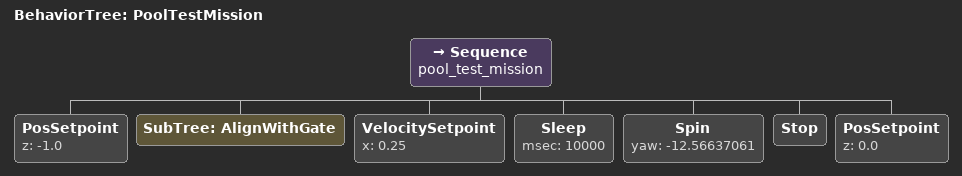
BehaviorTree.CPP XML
<?xml version="1.0" encoding="UTF-8"?>
<root BTCPP_format="4" main_tree_to_execute="PoolTestMission">
  <BehaviorTree ID="PoolTestMission">
    <Sequence name="pool_test_mission">
      <PosSetpoint z="-1.0"/>
      <SubTree ID="AlignWithGate"/>
      <VelocitySetpoint x="0.25"/>
      <Sleep msec="10000"/>
      <Spin yaw="-12.56637061"/>
      <!-- End the forward velocity before surfacing; a depth command would
           leave it running. -->
      <Stop/>
      <PosSetpoint z="0.0"/>
    </Sequence>
  </BehaviorTree>
</root>
